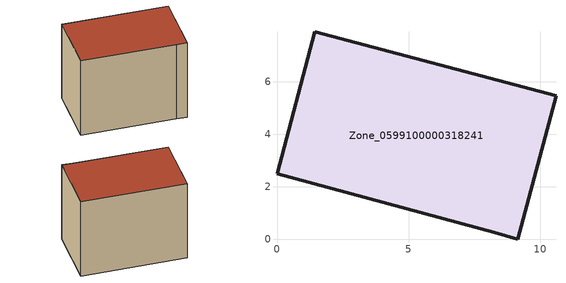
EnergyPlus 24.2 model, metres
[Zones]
Zone_0599100000318241
 floor ground (C_G): 9.14,0 8.24,0.27 0,2.49 1.44,7.9 10.6,5.46 z0
 wall outside (C_F): 8.24,0.27 9.14,0 10.6,5.46 1.44,7.9 0,2.49 8.24,0.27 z0:7.79
 roof outside (C_R): 10.6,5.46 1.44,7.9 0,2.49 8.24,0.27 9.14,0 z7.79
[BUILDING]
Pand.0599100000318241: North Axis=0; Terrain=City; Loads Convergence Tolerance Value=0.04; Temperature Convergence Tolerance Value=0.4; Solar Distribution=FullExterior; Maximum Number of Warmup Days=25; Minimum Number of Warmup Days=1
[Site:Location]
Rotterdam.The.Hague.AP_ZH_NLD Design_Conditions: Latitude=51.96; Longitude=4.45; Time Zone=1; Elevation=-4.5
[SITE:GROUNDTEMPERATURE:BUILDINGSURFACE]
18, 18, 18, 18, 18, 18, 18, 18, 18, 18, 18, 18
[MATERIAL] Thermal Absorptance=0.9; Solar Absorptance=0.7; Visible Absorptance=0.7
Name | Roughness | Thickness | Conductivity | Density | Specific Heat
G.TC.1975-1991 | MediumSmooth | 0.15 | 0.288461 | 540 | 1210
F.TC.1975-1991 | Rough | 0.3 | 0.230769 | 1920 | 840
R.TC.1975-1991 | MediumRough | 0.2 | 0.153846 | 1500 | 1000
[CONSTRUCTION]
C_G: G.TC.1975-1991
C_F: F.TC.1975-1991
C_R: R.TC.1975-1991
[ZONE]
Zone_0599100000318241: Type=1; Multiplier=1; Ceiling Height=Autocalculate; Volume=Autocalculate; Floor Area=autocalculate; Part of Total Floor Area=Yes
[ZONEINFILTRATION:DESIGNFLOWRATE]
Infil_Zone_0599100000318241: Zone or ZoneList or Space or SpaceList=Zone_0599100000318241; Schedule=AlwaysOn; Design Flow Rate Calculation Method=Flow/Area; Flow Rate per Floor Area=0.003; Constant Term Coefficient=1; Temperature Term Coefficient=0; Velocity Term Coefficient=0; Velocity Squared Term Coefficient=0
[HVACTEMPLATE:ZONE:IDEALLOADSAIRSYSTEM]
Zone_0599100000318241: Maximum Heating Supply Air Temperature=50; Minimum Cooling Supply Air Temperature=13; Maximum Heating Supply Air Humidity Ratio=0.0156; Minimum Cooling Supply Air Humidity Ratio=0.0077; Heating Limit=NoLimit; Cooling Limit=NoLimit; Dehumidification Control Type=ConstantSensibleHeatRatio; Cooling Sensible Heat Ratio=0.7; Dehumidification Setpoint=60; Humidification Control Type=None; Humidification Setpoint=30; Outdoor Air Method=None; Outdoor Air Flow Rate per Person=0.00944; Outdoor Air Flow Rate per Zone Floor Area=0; Outdoor Air Flow Rate per Zone=0; Demand Controlled Ventilation Type=None; Outdoor Air Economizer Type=NoEconomizer; Heat Recovery Type=None; Sensible Heat Recovery Effectiveness=0.7; Latent Heat Recovery Effectiveness=0.65
[ZONECONTROL:THERMOSTAT]
ThermostatControl_Zone_0599100000318241: Zone or ZoneList=Zone_0599100000318241; Control Type Schedule=DualSetpointControlType; Control 1=Thermostat_Zone_0599100000318241; Temperature Difference Between Cutout And Setpoint=0
[THERMOSTATSETPOINT:DUALSETPOINT]
Thermostat_Zone_0599100000318241: Heating Setpoint Temperature Schedule=HeatingSetpoint_Zone_0599100000318241; Cooling Setpoint Temperature Schedule=CoolingSetpoint_Zone_0599100000318241
[SCHEDULE:COMPACT]
HeatingSetpoint_Zone_0599100000318241: Through: 12/31, For: AllDays, Until: 24:00, 21
CoolingSetpoint_Zone_0599100000318241: Through: 12/31, For: AllDays, Until: 24:00, 24
DualSetpointControlType: Through: 12/31, For: AllDays, Until: 24:00, 4
AlwaysOn: Through: 12/31, For: AllDays, Until: 24:00, 1
